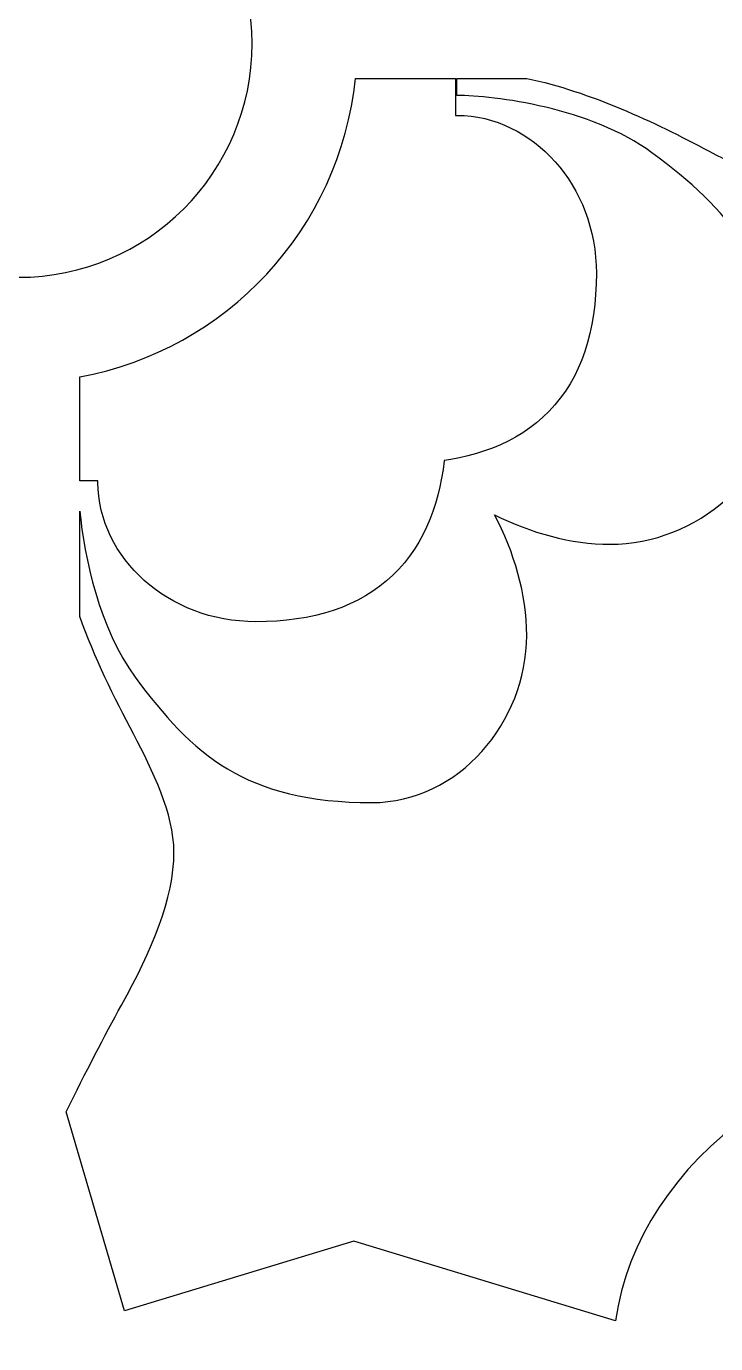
# Model space of a CAD drawing. Header units: centimetres. Extents: x 13.8 to 19.6, y -9 to 9.
# Drawn here: x 18.044 to 18.694, y -2.463 to -1.222 of the extents above; entities that cross this region are included whole.
import ezdxf

# ---------------------------------------------------------------- set-up
doc = ezdxf.new("R2010")
doc.units = ezdxf.units.CM
doc.header["$MEASUREMENT"] = 0
doc.layers.add('layer 1', color=7, linetype='Continuous')

msp = doc.modelspace()

# ---------------------------------------------------------------- linework, layer by layer
at = {"layer": 'layer 1', "color": 250, "lineweight": 30}
for points, knots in [([(13.81568, -9.00019), (13.81568, -9.00019), (13.81568, -7.7491), (13.81568, -7.7491), (13.81568, -7.7491), (13.81568, -7.7491), (13.81568, -7.63661), (13.81568, -7.63661), (13.81568, -7.63661), (13.81568, -7.63661), (13.81568, -7.23319), (13.81568, -7.23319), (13.81568, -7.23319), (13.81568, -7.23319), (13.81568, -7.03897), (13.81568, -7.03897), (13.81568, -7.03897), (13.81568, -7.03897), (13.81568, -5.26695), (13.81568, -5.26695), (13.81568, -5.26695), (13.81568, -5.26695), (13.81568, -5.15446), (13.81568, -5.15446), (13.81568, -5.15446), (13.81568, -5.15446), (13.81568, -4.75104), (13.81568, -4.75104), (13.81568, -4.75104), (13.81568, -4.75104), (13.81568, -4.55682), (13.81568, -4.55682), (13.81568, -4.55682), (13.81568, -4.55682), (13.81568, -2.7848), (13.81568, -2.7848), (13.81568, -2.7848), (13.81568, -2.7848), (13.81568, -2.67231), (13.81568, -2.67231), (13.81568, -2.67231), (13.81568, -2.67231), (13.81568, -2.26889), (13.81568, -2.26889), (13.81568, -2.26889), (13.81568, -2.26889), (13.81568, -2.07467), (13.81568, -2.07467), (13.81568, -2.07467), (13.81568, -2.07467), (13.81568, -0.30265), (13.81568, -0.30265), (13.81568, -0.30265), (13.81568, -0.30265), (13.81568, -0.19016), (13.81568, -0.19016), (13.81568, -0.19016), (13.81568, -0.19016), (13.81568, 0.21326), (13.81568, 0.21326), (13.81568, 0.21326), (13.81568, 0.21326), (13.81568, 0.40748), (13.81568, 0.40748), (13.81568, 0.40748), (13.81568, 0.40748), (13.81568, 2.1795), (13.81568, 2.1795), (13.81568, 2.1795), (13.81568, 2.1795), (13.81568, 2.29199), (13.81568, 2.29199), (13.81568, 2.29199), (13.81568, 2.29199), (13.81568, 2.69541), (13.81568, 2.69541), (13.81568, 2.69541), (13.81568, 2.69541), (13.81568, 2.88963), (13.81568, 2.88963), (13.81568, 2.88963), (13.81568, 2.88963), (13.81568, 4.66165), (13.81568, 4.66165), (13.81568, 4.66165), (13.81568, 4.66165), (13.81568, 4.77414), (13.81568, 4.77414), (13.81568, 4.77414), (13.81568, 4.77414), (13.81568, 5.17756), (13.81568, 5.17756), (13.81568, 5.17756), (13.81568, 5.17756), (13.81568, 5.37178), (13.81568, 5.37178), (13.81568, 5.37178), (13.81568, 5.37178), (13.81568, 7.1438), (13.81568, 7.1438), (13.81568, 7.1438), (13.81568, 7.1438), (13.81568, 7.25629), (13.81568, 7.25629), (13.81568, 7.25629), (13.81568, 7.25629), (13.81568, 7.65971), (13.81568, 7.65971), (13.81568, 7.65971), (13.81568, 7.65971), (13.81568, 7.85393), (13.81568, 7.85393), (13.81568, 7.85393), (13.81568, 7.85393), (13.81568, 9.00077), (13.81568, 9.00077), (13.81568, 9.00077), (13.81568, 9.00077), (14.6889, 9.00077), (14.6889, 9.00077), (14.6889, 9.00077), (14.6889, 9.00077), (14.8859, 9.00077), (14.8859, 9.00077), (14.8859, 9.00077), (14.8859, 9.00077), (15.37838, 9.00077), (15.37838, 9.00077), (15.37838, 9.00077), (15.37838, 9.00077), (15.46164, 9.00077), (15.46164, 9.00077), (15.46164, 9.00077), (15.46164, 9.00077), (15.9263, 9.00077), (15.9263, 9.00077), (15.9263, 9.00077), (15.9263, 9.00077), (16.1189, 9.00077), (16.1189, 9.00077), (16.1189, 9.00077), (16.1189, 9.00077), (17.32165, 9.00077), (17.32165, 9.00077), (17.32165, 9.00077), (17.32165, 9.00077), (17.51865, 9.00077), (17.51865, 9.00077), (17.51865, 9.00077), (17.51865, 9.00077), (18.01113, 9.00077), (18.01113, 9.00077), (18.01113, 9.00077), (18.01113, 9.00077), (18.09439, 9.00077), (18.09439, 9.00077), (18.09439, 9.00077), (18.09439, 9.00077), (18.55905, 9.00077), (18.55905, 9.00077), (18.55905, 9.00077), (18.55905, 9.00077), (18.75165, 9.00077), (18.75165, 9.00077), (18.75165, 9.00077), (18.75165, 9.00077), (19.62498, 9.00077), (19.62498, 9.00077), (19.62498, 9.00077), (19.62498, 9.00077), (19.62498, 7.78696), (19.62498, 7.78696), (19.62498, 7.78696), (19.62498, 7.78696), (19.62498, 7.67444), (19.62498, 7.67444), (19.62498, 7.67444), (19.62498, 7.67444), (19.62498, 7.27121), (19.62498, 7.27121), (19.62498, 7.27121), (19.62498, 7.27121), (19.62498, 7.0909), (19.62498, 7.0909), (19.62498, 7.0909), (19.62498, 7.0909), (19.62498, 5.25821), (19.62498, 5.25821), (19.62498, 5.25821), (19.62498, 5.25821), (19.62498, 5.1457), (19.62498, 5.1457), (19.62498, 5.1457), (19.62498, 5.1457), (19.62498, 4.74247), (19.62498, 4.74247), (19.62498, 4.74247), (19.62498, 4.74247), (19.62498, 4.56216), (19.62498, 4.56216), (19.62498, 4.56216), (19.62498, 4.56216), (19.62498, 2.79003), (19.62498, 2.79003), (19.62498, 2.79003), (19.62498, 2.79003), (19.62498, 2.67751), (19.62498, 2.67751), (19.62498, 2.67751), (19.62498, 2.67751), (19.62498, 2.27429), (19.62498, 2.27429), (19.62498, 2.27429), (19.62498, 2.27429), (19.62498, 2.09398), (19.62498, 2.09398), (19.62498, 2.09398), (19.62498, 2.09398), (19.62498, 0.32184), (19.62498, 0.32184), (19.62498, 0.32184), (19.62498, 0.32184), (19.62498, 0.20933), (19.62498, 0.20933), (19.62498, 0.20933), (19.62498, 0.20933), (19.62498, -0.1939), (19.62498, -0.1939), (19.62498, -0.1939), (19.62498, -0.1939), (19.62498, -0.37421), (19.62498, -0.37421), (19.62498, -0.37421), (19.62498, -0.37421), (19.62498, -2.14634), (19.62498, -2.14634), (19.62498, -2.14634), (19.62498, -2.14634), (19.62498, -2.25886), (19.62498, -2.25886), (19.62498, -2.25886), (19.62498, -2.25886), (19.62498, -2.66208), (19.62498, -2.66208), (19.62498, -2.66208), (19.62498, -2.66208), (19.62498, -2.84239), (19.62498, -2.84239), (19.62498, -2.84239), (19.62498, -2.84239), (19.62498, -4.61452), (19.62498, -4.61452), (19.62498, -4.61452), (19.62498, -4.61452), (19.62498, -4.72704), (19.62498, -4.72704), (19.62498, -4.72704), (19.62498, -4.72704), (19.62498, -5.13027), (19.62498, -5.13027), (19.62498, -5.13027), (19.62498, -5.13027), (19.62498, -5.31058), (19.62498, -5.31058), (19.62498, -5.31058), (19.62498, -5.31058), (19.62498, -7.08271), (19.62498, -7.08271), (19.62498, -7.08271), (19.62498, -7.08271), (19.62498, -7.19522), (19.62498, -7.19522), (19.62498, -7.19522), (19.62498, -7.19522), (19.62498, -7.59845), (19.62498, -7.59845), (19.62498, -7.59845), (19.62498, -7.59845), (19.62498, -7.77876), (19.62498, -7.77876), (19.62498, -7.77876), (19.62498, -7.77876), (19.62498, -9.00019), (19.62498, -9.00019), (19.62498, -9.00019), (19.62498, -9.00019), (18.75176, -9.00019), (18.75176, -9.00019), (18.75176, -9.00019), (18.75176, -9.00019), (18.55373, -9.00019), (18.55373, -9.00019), (18.55373, -9.00019), (18.55373, -9.00019), (18.09439, -9.00019), (18.09439, -9.00019), (18.09439, -9.00019), (18.09439, -9.00019), (18.01113, -9.00019), (18.01113, -9.00019), (18.01113, -9.00019), (18.01113, -9.00019), (17.51524, -9.00019), (17.51524, -9.00019), (17.51524, -9.00019), (17.51524, -9.00019), (17.32172, -9.00019), (17.32172, -9.00019), (17.32172, -9.00019), (17.32172, -9.00019), (16.11901, -9.00019), (16.11901, -9.00019), (16.11901, -9.00019), (16.11901, -9.00019), (15.92097, -9.00019), (15.92097, -9.00019), (15.92097, -9.00019), (15.92097, -9.00019), (15.46164, -9.00019), (15.46164, -9.00019), (15.46164, -9.00019), (15.46164, -9.00019), (15.37838, -9.00019), (15.37838, -9.00019), (15.37838, -9.00019), (15.37838, -9.00019), (14.88249, -9.00019), (14.88249, -9.00019), (14.88249, -9.00019), (14.88249, -9.00019), (14.68897, -9.00019), (14.68897, -9.00019), (14.68897, -9.00019), (14.68897, -9.00019), (13.81568, -9.00019), (13.81568, -9.00019)], [0, 0, 0, 0, 0.0117647, 0.0117647, 0.0117647, 0.0117647, 0.0235294, 0.0235294, 0.0235294, 0.0235294, 0.0352941, 0.0352941, 0.0352941, 0.0352941, 0.0470588, 0.0470588, 0.0470588, 0.0470588, 0.0588235, 0.0588235, 0.0588235, 0.0588235, 0.0705882, 0.0705882, 0.0705882, 0.0705882, 0.0823529, 0.0823529, 0.0823529, 0.0823529, 0.0941176, 0.0941176, 0.0941176, 0.0941176, 0.1058824, 0.1058824, 0.1058824, 0.1058824, 0.1176471, 0.1176471, 0.1176471, 0.1176471, 0.1294118, 0.1294118, 0.1294118, 0.1294118, 0.1411765, 0.1411765, 0.1411765, 0.1411765, 0.1529412, 0.1529412, 0.1529412, 0.1529412, 0.1647059, 0.1647059, 0.1647059, 0.1647059, 0.1764706, 0.1764706, 0.1764706, 0.1764706, 0.1882353, 0.1882353, 0.1882353, 0.1882353, 0.2, 0.2, 0.2, 0.2, 0.2117647, 0.2117647, 0.2117647, 0.2117647, 0.2235294, 0.2235294, 0.2235294, 0.2235294, 0.2352941, 0.2352941, 0.2352941, 0.2352941, 0.2470588, 0.2470588, 0.2470588, 0.2470588, 0.2588235, 0.2588235, 0.2588235, 0.2588235, 0.2705882, 0.2705882, 0.2705882, 0.2705882, 0.2823529, 0.2823529, 0.2823529, 0.2823529, 0.2941176, 0.2941176, 0.2941176, 0.2941176, 0.3058824, 0.3058824, 0.3058824, 0.3058824, 0.3176471, 0.3176471, 0.3176471, 0.3176471, 0.3294118, 0.3294118, 0.3294118, 0.3294118, 0.3411765, 0.3411765, 0.3411765, 0.3411765, 0.3529412, 0.3529412, 0.3529412, 0.3529412, 0.3647059, 0.3647059, 0.3647059, 0.3647059, 0.3764706, 0.3764706, 0.3764706, 0.3764706, 0.3882353, 0.3882353, 0.3882353, 0.3882353, 0.4, 0.4, 0.4, 0.4, 0.4117647, 0.4117647, 0.4117647, 0.4117647, 0.4235294, 0.4235294, 0.4235294, 0.4235294, 0.4352941, 0.4352941, 0.4352941, 0.4352941, 0.4470588, 0.4470588, 0.4470588, 0.4470588, 0.4588235, 0.4588235, 0.4588235, 0.4588235, 0.4705882, 0.4705882, 0.4705882, 0.4705882, 0.4823529, 0.4823529, 0.4823529, 0.4823529, 0.4941176, 0.4941176, 0.4941176, 0.4941176, 0.5058824, 0.5058824, 0.5058824, 0.5058824, 0.5176471, 0.5176471, 0.5176471, 0.5176471, 0.5294118, 0.5294118, 0.5294118, 0.5294118, 0.5411765, 0.5411765, 0.5411765, 0.5411765, 0.5529412, 0.5529412, 0.5529412, 0.5529412, 0.5647059, 0.5647059, 0.5647059, 0.5647059, 0.5764706, 0.5764706, 0.5764706, 0.5764706, 0.5882353, 0.5882353, 0.5882353, 0.5882353, 0.6, 0.6, 0.6, 0.6, 0.6117647, 0.6117647, 0.6117647, 0.6117647, 0.6235294, 0.6235294, 0.6235294, 0.6235294, 0.6352941, 0.6352941, 0.6352941, 0.6352941, 0.6470588, 0.6470588, 0.6470588, 0.6470588, 0.6588235, 0.6588235, 0.6588235, 0.6588235, 0.6705882, 0.6705882, 0.6705882, 0.6705882, 0.6823529, 0.6823529, 0.6823529, 0.6823529, 0.6941176, 0.6941176, 0.6941176, 0.6941176, 0.7058824, 0.7058824, 0.7058824, 0.7058824, 0.7176471, 0.7176471, 0.7176471, 0.7176471, 0.7294118, 0.7294118, 0.7294118, 0.7294118, 0.7411765, 0.7411765, 0.7411765, 0.7411765, 0.7529412, 0.7529412, 0.7529412, 0.7529412, 0.7647059, 0.7647059, 0.7647059, 0.7647059, 0.7764706, 0.7764706, 0.7764706, 0.7764706, 0.7882353, 0.7882353, 0.7882353, 0.7882353, 0.8, 0.8, 0.8, 0.8, 0.8117647, 0.8117647, 0.8117647, 0.8117647, 0.8235294, 0.8235294, 0.8235294, 0.8235294, 0.8352941, 0.8352941, 0.8352941, 0.8352941, 0.8470588, 0.8470588, 0.8470588, 0.8470588, 0.8588235, 0.8588235, 0.8588235, 0.8588235, 0.8705882, 0.8705882, 0.8705882, 0.8705882, 0.8823529, 0.8823529, 0.8823529, 0.8823529, 0.8941176, 0.8941176, 0.8941176, 0.8941176, 0.9058824, 0.9058824, 0.9058824, 0.9058824, 0.9176471, 0.9176471, 0.9176471, 0.9176471, 0.9294118, 0.9294118, 0.9294118, 0.9294118, 0.9411765, 0.9411765, 0.9411765, 0.9411765, 0.9529412, 0.9529412, 0.9529412, 0.9529412, 0.9647059, 0.9647059, 0.9647059, 0.9647059, 0.9764706, 0.9764706, 0.9764706, 0.9764706, 1, 1, 1, 1]), ([(19.28788, -0.70923), (19.13281, -0.69137), (19.01002, -0.52623), (19.00188, -0.32148), (19.00188, -0.32148), (18.77783, -0.31889), (18.59718, -0.17915), (18.59718, -0.00719), (18.59718, -0.00719), (18.59718, -0.0059), (18.59722, -0.00463), (18.59724, -0.00334), (18.59724, -0.00334), (18.59724, -0.00334), (18.35272, -0.07775), (18.35272, -0.07775), (18.35272, -0.07775), (18.35272, -0.07775), (18.13652, -0.01196), (18.13652, -0.01196), (18.13652, -0.01196), (18.13652, -0.01196), (18.07302, -0.22927), (18.07302, -0.22927), (18.07302, -0.22927), (18.09156, -0.26713), (18.11081, -0.30363), (18.12637, -0.33231), (18.12637, -0.33231), (18.15555, -0.38478), (18.17595, -0.43289), (18.17595, -0.47664), (18.17595, -0.47664), (18.17595, -0.5131), (18.15555, -0.55393), (18.13804, -0.58746), (18.13804, -0.58746), (18.12264, -0.61647), (18.10725, -0.6474), (18.09439, -0.67946), (18.09439, -0.67946), (18.09439, -0.67946), (18.09439, -0.75155), (18.09439, -0.75155), (18.09439, -0.75155), (18.10229, -0.71443), (18.11628, -0.67263), (18.13951, -0.64141), (18.13951, -0.64141), (18.19345, -0.56849), (18.24301, -0.52331), (18.36259, -0.52331), (18.36259, -0.52331), (18.44425, -0.52331), (18.50839, -0.59911), (18.50839, -0.68078), (18.50839, -0.68078), (18.50839, -0.71773), (18.49764, -0.75588), (18.4806, -0.78967), (18.4806, -0.78967), (18.51556, -0.7712), (18.55558, -0.7594), (18.59429, -0.7594), (18.59429, -0.7594), (18.67597, -0.7594), (18.75177, -0.82354), (18.75177, -0.90519), (18.75177, -0.90519), (18.75177, -1.02478), (18.70658, -1.07433), (18.63367, -1.12828), (18.63367, -1.12828), (18.57682, -1.17057), (18.48495, -1.18224), (18.44995, -1.18224), (18.44995, -1.18224), (18.44995, -1.18224), (18.44995, -1.18791), (18.44995, -1.18791), (18.44995, -1.18791), (18.44995, -1.18791), (18.5551, -1.18791), (18.5551, -1.18791), (18.5551, -1.18791), (18.60165, -1.17332), (18.64656, -1.15153), (18.68761, -1.12974), (18.68761, -1.12974), (18.72115, -1.11224), (18.76198, -1.09184), (18.79844, -1.09184), (18.79844, -1.09184), (18.84219, -1.09184), (18.8903, -1.11224), (18.94277, -1.14141), (18.94277, -1.14141), (18.9938, -1.16911), (19.06964, -1.2085), (19.13379, -1.23471), (19.13379, -1.23471), (19.06964, -1.26097), (18.9938, -1.30034), (18.94277, -1.32805), (18.94277, -1.32805), (18.8903, -1.35722), (18.84219, -1.37762), (18.79844, -1.37762), (18.79844, -1.37762), (18.76198, -1.37762), (18.72115, -1.35722), (18.68761, -1.33971), (18.68761, -1.33971), (18.63511, -1.31184), (18.57631, -1.28398), (18.51584, -1.27117), (18.51584, -1.27117), (18.51584, -1.27117), (18.44995, -1.27117), (18.44995, -1.27117), (18.44995, -1.27117), (18.44995, -1.27117), (18.44995, -1.28722), (18.44995, -1.28722), (18.44995, -1.28722), (18.48495, -1.28722), (18.57682, -1.29889), (18.63367, -1.34118), (18.63367, -1.34118), (18.70658, -1.39512), (18.75177, -1.44468), (18.75177, -1.56427), (18.75177, -1.56427), (18.75177, -1.64592), (18.67597, -1.71006), (18.59429, -1.71006), (18.59429, -1.71006), (18.55734, -1.71006), (18.5192, -1.69931), (18.4854, -1.68227), (18.4854, -1.68227), (18.50387, -1.71723), (18.51568, -1.75725), (18.51568, -1.79597), (18.51568, -1.79597), (18.51568, -1.87764), (18.45154, -1.95344), (18.36988, -1.95344), (18.36988, -1.95344), (18.2503, -1.95344), (18.20074, -1.90825), (18.14679, -1.83534), (18.14679, -1.83534), (18.11299, -1.78989), (18.09875, -1.72206), (18.09439, -1.6788), (18.09439, -1.6788), (18.09439, -1.6788), (18.09439, -1.77816), (18.09439, -1.77816), (18.09439, -1.77816), (18.10847, -1.81706), (18.1269, -1.85455), (18.14534, -1.88928), (18.14534, -1.88928), (18.16284, -1.92282), (18.18324, -1.96365), (18.18324, -2.00011), (18.18324, -2.00011), (18.18324, -2.04386), (18.16284, -2.09197), (18.13366, -2.14444), (18.13366, -2.14444), (18.11849, -2.1724), (18.0998, -2.20781), (18.08169, -2.24466), (18.08169, -2.24466), (18.08169, -2.24466), (18.13652, -2.43229), (18.13652, -2.43229), (18.13652, -2.43229), (18.13652, -2.43229), (18.35272, -2.3665), (18.35272, -2.3665), (18.35272, -2.3665), (18.35272, -2.3665), (18.59955, -2.44161), (18.59955, -2.44161), (18.59955, -2.44161), (18.62083, -2.2893), (18.78438, -2.16948), (18.98656, -2.16145), (18.98656, -2.16145), (18.98908, -1.94307), (19.12191, -1.76594), (19.28788, -1.75712), (19.28788, -1.75712), (19.28788, -1.75712), (19.28788, -0.70923), (19.28788, -0.70923)], [0, 0, 0, 0, 0.0196078, 0.0196078, 0.0196078, 0.0196078, 0.0392157, 0.0392157, 0.0392157, 0.0392157, 0.0588235, 0.0588235, 0.0588235, 0.0588235, 0.0784314, 0.0784314, 0.0784314, 0.0784314, 0.0980392, 0.0980392, 0.0980392, 0.0980392, 0.1176471, 0.1176471, 0.1176471, 0.1176471, 0.1372549, 0.1372549, 0.1372549, 0.1372549, 0.1568627, 0.1568627, 0.1568627, 0.1568627, 0.1764706, 0.1764706, 0.1764706, 0.1764706, 0.1960784, 0.1960784, 0.1960784, 0.1960784, 0.2156863, 0.2156863, 0.2156863, 0.2156863, 0.2352941, 0.2352941, 0.2352941, 0.2352941, 0.254902, 0.254902, 0.254902, 0.254902, 0.2745098, 0.2745098, 0.2745098, 0.2745098, 0.2941176, 0.2941176, 0.2941176, 0.2941176, 0.3137255, 0.3137255, 0.3137255, 0.3137255, 0.3333333, 0.3333333, 0.3333333, 0.3333333, 0.3529412, 0.3529412, 0.3529412, 0.3529412, 0.372549, 0.372549, 0.372549, 0.372549, 0.3921569, 0.3921569, 0.3921569, 0.3921569, 0.4117647, 0.4117647, 0.4117647, 0.4117647, 0.4313725, 0.4313725, 0.4313725, 0.4313725, 0.4509804, 0.4509804, 0.4509804, 0.4509804, 0.4705882, 0.4705882, 0.4705882, 0.4705882, 0.4901961, 0.4901961, 0.4901961, 0.4901961, 0.5098039, 0.5098039, 0.5098039, 0.5098039, 0.5294118, 0.5294118, 0.5294118, 0.5294118, 0.5490196, 0.5490196, 0.5490196, 0.5490196, 0.5686275, 0.5686275, 0.5686275, 0.5686275, 0.5882353, 0.5882353, 0.5882353, 0.5882353, 0.6078431, 0.6078431, 0.6078431, 0.6078431, 0.627451, 0.627451, 0.627451, 0.627451, 0.6470588, 0.6470588, 0.6470588, 0.6470588, 0.6666667, 0.6666667, 0.6666667, 0.6666667, 0.6862745, 0.6862745, 0.6862745, 0.6862745, 0.7058824, 0.7058824, 0.7058824, 0.7058824, 0.7254902, 0.7254902, 0.7254902, 0.7254902, 0.745098, 0.745098, 0.745098, 0.745098, 0.7647059, 0.7647059, 0.7647059, 0.7647059, 0.7843137, 0.7843137, 0.7843137, 0.7843137, 0.8039216, 0.8039216, 0.8039216, 0.8039216, 0.8235294, 0.8235294, 0.8235294, 0.8235294, 0.8431373, 0.8431373, 0.8431373, 0.8431373, 0.8627451, 0.8627451, 0.8627451, 0.8627451, 0.8823529, 0.8823529, 0.8823529, 0.8823529, 0.9019608, 0.9019608, 0.9019608, 0.9019608, 0.9215686, 0.9215686, 0.9215686, 0.9215686, 0.9411765, 0.9411765, 0.9411765, 0.9411765, 0.9607843, 0.9607843, 0.9607843, 0.9607843, 1, 1, 1, 1]), ([(17.81649, -1.23837), (17.81649, -1.11678), (17.9151, -1.01817), (18.0367, -1.01817), (18.0367, -1.01817), (18.1583, -1.01817), (18.25691, -1.11678), (18.25691, -1.23837), (18.25691, -1.23837), (18.25691, -1.35997), (18.1583, -1.45858), (18.0367, -1.45858), (18.0367, -1.45858), (17.9151, -1.45858), (17.81649, -1.35997), (17.81649, -1.23837)], [0, 0, 0, 0, 0.2, 0.2, 0.2, 0.2, 0.4, 0.4, 0.4, 0.4, 0.6, 0.6, 0.6, 0.6, 1, 1, 1, 1]), ([(18.44867, -1.27117), (18.44867, -1.27117), (18.35425, -1.27117), (18.35425, -1.27117), (18.35425, -1.27117), (18.33978, -1.41286), (18.23262, -1.52715), (18.09439, -1.55239), (18.09439, -1.55239), (18.09439, -1.55239), (18.09439, -1.65035), (18.09439, -1.65035), (18.09439, -1.65035), (18.09439, -1.65035), (18.11163, -1.65035), (18.11163, -1.65035), (18.11163, -1.65035), (18.11163, -1.65035), (18.11163, -1.65212), (18.11163, -1.65212), (18.11163, -1.65212), (18.11163, -1.65212), (18.11181, -1.65828), (18.11181, -1.65828), (18.11181, -1.65828), (18.11181, -1.65828), (18.11241, -1.66489), (18.11241, -1.66489), (18.11241, -1.66489), (18.11241, -1.66489), (18.11339, -1.67143), (18.11339, -1.67143), (18.11339, -1.67143), (18.11339, -1.67143), (18.11473, -1.67788), (18.11473, -1.67788), (18.11473, -1.67788), (18.11473, -1.67788), (18.11643, -1.68421), (18.11643, -1.68421), (18.11643, -1.68421), (18.11643, -1.68421), (18.11848, -1.69044), (18.11848, -1.69044), (18.11848, -1.69044), (18.11848, -1.69044), (18.12086, -1.69654), (18.12086, -1.69654), (18.12086, -1.69654), (18.12086, -1.69654), (18.12355, -1.70249), (18.12355, -1.70249), (18.12355, -1.70249), (18.12355, -1.70249), (18.12654, -1.7083), (18.12654, -1.7083), (18.12654, -1.7083), (18.12654, -1.7083), (18.12984, -1.71396), (18.12984, -1.71396), (18.12984, -1.71396), (18.12984, -1.71396), (18.13343, -1.71946), (18.13343, -1.71946), (18.13343, -1.71946), (18.13343, -1.71946), (18.13729, -1.72478), (18.13729, -1.72478), (18.13729, -1.72478), (18.13729, -1.72478), (18.14141, -1.72992), (18.14141, -1.72992), (18.14141, -1.72992), (18.14141, -1.72992), (18.1458, -1.73488), (18.1458, -1.73488), (18.1458, -1.73488), (18.1458, -1.73488), (18.15044, -1.73965), (18.15044, -1.73965), (18.15044, -1.73965), (18.15044, -1.73965), (18.15532, -1.74421), (18.15532, -1.74421), (18.15532, -1.74421), (18.15532, -1.74421), (18.16043, -1.74857), (18.16043, -1.74857), (18.16043, -1.74857), (18.16043, -1.74857), (18.16578, -1.75272), (18.16578, -1.75272), (18.16578, -1.75272), (18.16578, -1.75272), (18.17135, -1.75664), (18.17135, -1.75664), (18.17135, -1.75664), (18.17135, -1.75664), (18.17713, -1.76032), (18.17713, -1.76032), (18.17713, -1.76032), (18.17713, -1.76032), (18.18312, -1.76377), (18.18312, -1.76377), (18.18312, -1.76377), (18.18312, -1.76377), (18.18932, -1.76696), (18.18932, -1.76696), (18.18932, -1.76696), (18.18932, -1.76696), (18.1957, -1.76989), (18.1957, -1.76989), (18.1957, -1.76989), (18.1957, -1.76989), (18.20227, -1.77255), (18.20227, -1.77255), (18.20227, -1.77255), (18.20227, -1.77255), (18.20901, -1.77494), (18.20901, -1.77494), (18.20901, -1.77494), (18.20901, -1.77494), (18.21594, -1.77704), (18.21594, -1.77704), (18.21594, -1.77704), (18.21594, -1.77704), (18.22302, -1.77884), (18.22302, -1.77884), (18.22302, -1.77884), (18.22302, -1.77884), (18.23026, -1.78033), (18.23026, -1.78033), (18.23026, -1.78033), (18.23026, -1.78033), (18.23763, -1.7815), (18.23763, -1.7815), (18.23763, -1.7815), (18.23763, -1.7815), (18.24513, -1.78235), (18.24513, -1.78235), (18.24513, -1.78235), (18.24513, -1.78235), (18.25277, -1.78286), (18.25277, -1.78286), (18.25277, -1.78286), (18.25277, -1.78286), (18.2604, -1.78303), (18.2604, -1.78303), (18.2604, -1.78303), (18.2604, -1.78303), (18.27048, -1.78287), (18.27048, -1.78287), (18.27048, -1.78287), (18.27048, -1.78287), (18.28019, -1.78239), (18.28019, -1.78239), (18.28019, -1.78239), (18.28019, -1.78239), (18.28966, -1.78158), (18.28966, -1.78158), (18.28966, -1.78158), (18.28966, -1.78158), (18.29888, -1.78043), (18.29888, -1.78043), (18.29888, -1.78043), (18.29888, -1.78043), (18.30786, -1.77895), (18.30786, -1.77895), (18.30786, -1.77895), (18.30786, -1.77895), (18.31661, -1.77712), (18.31661, -1.77712), (18.31661, -1.77712), (18.31661, -1.77712), (18.32512, -1.77495), (18.32512, -1.77495), (18.32512, -1.77495), (18.32512, -1.77495), (18.33338, -1.77241), (18.33338, -1.77241), (18.33338, -1.77241), (18.33338, -1.77241), (18.34139, -1.76952), (18.34139, -1.76952), (18.34139, -1.76952), (18.34139, -1.76952), (18.34915, -1.76627), (18.34915, -1.76627), (18.34915, -1.76627), (18.34915, -1.76627), (18.35664, -1.76265), (18.35664, -1.76265), (18.35664, -1.76265), (18.35664, -1.76265), (18.36385, -1.75866), (18.36385, -1.75866), (18.36385, -1.75866), (18.36385, -1.75866), (18.37076, -1.75431), (18.37076, -1.75431), (18.37076, -1.75431), (18.37076, -1.75431), (18.37737, -1.74961), (18.37737, -1.74961), (18.37737, -1.74961), (18.37737, -1.74961), (18.38366, -1.74457), (18.38366, -1.74457), (18.38366, -1.74457), (18.38366, -1.74457), (18.38961, -1.7392), (18.38961, -1.7392), (18.38961, -1.7392), (18.38961, -1.7392), (18.39521, -1.73352), (18.39521, -1.73352), (18.39521, -1.73352), (18.39521, -1.73352), (18.40045, -1.72754), (18.40045, -1.72754), (18.40045, -1.72754), (18.40045, -1.72754), (18.40534, -1.7213), (18.40534, -1.7213), (18.40534, -1.7213), (18.40534, -1.7213), (18.40986, -1.7148), (18.40986, -1.7148), (18.40986, -1.7148), (18.40986, -1.7148), (18.41403, -1.70809), (18.41403, -1.70809), (18.41403, -1.70809), (18.41403, -1.70809), (18.41784, -1.70115), (18.41784, -1.70115), (18.41784, -1.70115), (18.41784, -1.70115), (18.4213, -1.69403), (18.4213, -1.69403), (18.4213, -1.69403), (18.4213, -1.69403), (18.42443, -1.68673), (18.42443, -1.68673), (18.42443, -1.68673), (18.42443, -1.68673), (18.42724, -1.67926), (18.42724, -1.67926), (18.42724, -1.67926), (18.42724, -1.67926), (18.42973, -1.67164), (18.42973, -1.67164), (18.42973, -1.67164), (18.42973, -1.67164), (18.43192, -1.66387), (18.43192, -1.66387), (18.43192, -1.66387), (18.43192, -1.66387), (18.43383, -1.65596), (18.43383, -1.65596), (18.43383, -1.65596), (18.43383, -1.65596), (18.43545, -1.64791), (18.43545, -1.64791), (18.43545, -1.64791), (18.43545, -1.64791), (18.43682, -1.63973), (18.43682, -1.63973), (18.43682, -1.63973), (18.43682, -1.63973), (18.43793, -1.63142), (18.43793, -1.63142), (18.43793, -1.63142), (18.43793, -1.63142), (18.43795, -1.63117), (18.43795, -1.63117), (18.43795, -1.63117), (18.43795, -1.63117), (18.44421, -1.63018), (18.44421, -1.63018), (18.44421, -1.63018), (18.44421, -1.63018), (18.45236, -1.62861), (18.45236, -1.62861), (18.45236, -1.62861), (18.45236, -1.62861), (18.46037, -1.62676), (18.46037, -1.62676), (18.46037, -1.62676), (18.46037, -1.62676), (18.46824, -1.62461), (18.46824, -1.62461), (18.46824, -1.62461), (18.46824, -1.62461), (18.47597, -1.62217), (18.47597, -1.62217), (18.47597, -1.62217), (18.47597, -1.62217), (18.48353, -1.61941), (18.48353, -1.61941), (18.48353, -1.61941), (18.48353, -1.61941), (18.49093, -1.61632), (18.49093, -1.61632), (18.49093, -1.61632), (18.49093, -1.61632), (18.49815, -1.61289), (18.49815, -1.61289), (18.49815, -1.61289), (18.49815, -1.61289), (18.50518, -1.60911), (18.50518, -1.60911), (18.50518, -1.60911), (18.50518, -1.60911), (18.51199, -1.60498), (18.51199, -1.60498), (18.51199, -1.60498), (18.51199, -1.60498), (18.51858, -1.60048), (18.51858, -1.60048), (18.51858, -1.60048), (18.51858, -1.60048), (18.52492, -1.59561), (18.52492, -1.59561), (18.52492, -1.59561), (18.52492, -1.59561), (18.53099, -1.59037), (18.53099, -1.59037), (18.53099, -1.59037), (18.53099, -1.59037), (18.53676, -1.58477), (18.53676, -1.58477), (18.53676, -1.58477), (18.53676, -1.58477), (18.54222, -1.57882), (18.54222, -1.57882), (18.54222, -1.57882), (18.54222, -1.57882), (18.54735, -1.57253), (18.54735, -1.57253), (18.54735, -1.57253), (18.54735, -1.57253), (18.55213, -1.5659), (18.55213, -1.5659), (18.55213, -1.5659), (18.55213, -1.5659), (18.55655, -1.55896), (18.55655, -1.55896), (18.55655, -1.55896), (18.55655, -1.55896), (18.56061, -1.55172), (18.56061, -1.55172), (18.56061, -1.55172), (18.56061, -1.55172), (18.5643, -1.54419), (18.5643, -1.54419), (18.5643, -1.54419), (18.5643, -1.54419), (18.56761, -1.53639), (18.56761, -1.53639), (18.56761, -1.53639), (18.56761, -1.53639), (18.57055, -1.52832), (18.57055, -1.52832), (18.57055, -1.52832), (18.57055, -1.52832), (18.57313, -1.52001), (18.57313, -1.52001), (18.57313, -1.52001), (18.57313, -1.52001), (18.57534, -1.51144), (18.57534, -1.51144), (18.57534, -1.51144), (18.57534, -1.51144), (18.5772, -1.50263), (18.5772, -1.50263), (18.5772, -1.50263), (18.5772, -1.50263), (18.57871, -1.49358), (18.57871, -1.49358), (18.57871, -1.49358), (18.57871, -1.49358), (18.57987, -1.48429), (18.57987, -1.48429), (18.57987, -1.48429), (18.57987, -1.48429), (18.5807, -1.47475), (18.5807, -1.47475), (18.5807, -1.47475), (18.5807, -1.47475), (18.58119, -1.46495), (18.58119, -1.46495), (18.58119, -1.46495), (18.58119, -1.46495), (18.58136, -1.45479), (18.58136, -1.45479), (18.58136, -1.45479), (18.58136, -1.45479), (18.58119, -1.44715), (18.58119, -1.44715), (18.58119, -1.44715), (18.58119, -1.44715), (18.58067, -1.43952), (18.58067, -1.43952), (18.58067, -1.43952), (18.58067, -1.43952), (18.57982, -1.43202), (18.57982, -1.43202), (18.57982, -1.43202), (18.57982, -1.43202), (18.57865, -1.42464), (18.57865, -1.42464), (18.57865, -1.42464), (18.57865, -1.42464), (18.57716, -1.4174), (18.57716, -1.4174), (18.57716, -1.4174), (18.57716, -1.4174), (18.57536, -1.41033), (18.57536, -1.41033), (18.57536, -1.41033), (18.57536, -1.41033), (18.57327, -1.40341), (18.57327, -1.40341), (18.57327, -1.40341), (18.57327, -1.40341), (18.57088, -1.39665), (18.57088, -1.39665), (18.57088, -1.39665), (18.57088, -1.39665), (18.56821, -1.39008), (18.56821, -1.39008), (18.56821, -1.39008), (18.56821, -1.39008), (18.56528, -1.3837), (18.56528, -1.3837), (18.56528, -1.3837), (18.56528, -1.3837), (18.56209, -1.37751), (18.56209, -1.37751), (18.56209, -1.37751), (18.56209, -1.37751), (18.55865, -1.37152), (18.55865, -1.37152), (18.55865, -1.37152), (18.55865, -1.37152), (18.55496, -1.36573), (18.55496, -1.36573), (18.55496, -1.36573), (18.55496, -1.36573), (18.55104, -1.36016), (18.55104, -1.36016), (18.55104, -1.36016), (18.55104, -1.36016), (18.5469, -1.35482), (18.5469, -1.35482), (18.5469, -1.35482), (18.5469, -1.35482), (18.54254, -1.3497), (18.54254, -1.3497), (18.54254, -1.3497), (18.54254, -1.3497), (18.53797, -1.34481), (18.53797, -1.34481), (18.53797, -1.34481), (18.53797, -1.34481), (18.5332, -1.34018), (18.5332, -1.34018), (18.5332, -1.34018), (18.5332, -1.34018), (18.52825, -1.3358), (18.52825, -1.3358), (18.52825, -1.3358), (18.52825, -1.3358), (18.5231, -1.33167), (18.5231, -1.33167), (18.5231, -1.33167), (18.5231, -1.33167), (18.51778, -1.32781), (18.51778, -1.32781), (18.51778, -1.32781), (18.51778, -1.32781), (18.51229, -1.32422), (18.51229, -1.32422), (18.51229, -1.32422), (18.51229, -1.32422), (18.50663, -1.32093), (18.50663, -1.32093), (18.50663, -1.32093), (18.50663, -1.32093), (18.50082, -1.31792), (18.50082, -1.31792), (18.50082, -1.31792), (18.50082, -1.31792), (18.49486, -1.31523), (18.49486, -1.31523), (18.49486, -1.31523), (18.49486, -1.31523), (18.48876, -1.31285), (18.48876, -1.31285), (18.48876, -1.31285), (18.48876, -1.31285), (18.48254, -1.31081), (18.48254, -1.31081), (18.48254, -1.31081), (18.48254, -1.31081), (18.47621, -1.3091), (18.47621, -1.3091), (18.47621, -1.3091), (18.47621, -1.3091), (18.46976, -1.30776), (18.46976, -1.30776), (18.46976, -1.30776), (18.46976, -1.30776), (18.46323, -1.30678), (18.46323, -1.30678), (18.46323, -1.30678), (18.46323, -1.30678), (18.45662, -1.30619), (18.45662, -1.30619), (18.45662, -1.30619), (18.45662, -1.30619), (18.45046, -1.306), (18.45046, -1.306), (18.45046, -1.306), (18.45046, -1.306), (18.44867, -1.306), (18.44867, -1.306), (18.44867, -1.306), (18.44867, -1.306), (18.44867, -1.27117), (18.44867, -1.27117)], [0, 0, 0, 0, 0.0074627, 0.0074627, 0.0074627, 0.0074627, 0.0149254, 0.0149254, 0.0149254, 0.0149254, 0.0223881, 0.0223881, 0.0223881, 0.0223881, 0.0298507, 0.0298507, 0.0298507, 0.0298507, 0.0373134, 0.0373134, 0.0373134, 0.0373134, 0.0447761, 0.0447761, 0.0447761, 0.0447761, 0.0522388, 0.0522388, 0.0522388, 0.0522388, 0.0597015, 0.0597015, 0.0597015, 0.0597015, 0.0671642, 0.0671642, 0.0671642, 0.0671642, 0.0746269, 0.0746269, 0.0746269, 0.0746269, 0.0820896, 0.0820896, 0.0820896, 0.0820896, 0.0895522, 0.0895522, 0.0895522, 0.0895522, 0.0970149, 0.0970149, 0.0970149, 0.0970149, 0.1044776, 0.1044776, 0.1044776, 0.1044776, 0.1119403, 0.1119403, 0.1119403, 0.1119403, 0.119403, 0.119403, 0.119403, 0.119403, 0.1268657, 0.1268657, 0.1268657, 0.1268657, 0.1343284, 0.1343284, 0.1343284, 0.1343284, 0.141791, 0.141791, 0.141791, 0.141791, 0.1492537, 0.1492537, 0.1492537, 0.1492537, 0.1567164, 0.1567164, 0.1567164, 0.1567164, 0.1641791, 0.1641791, 0.1641791, 0.1641791, 0.1716418, 0.1716418, 0.1716418, 0.1716418, 0.1791045, 0.1791045, 0.1791045, 0.1791045, 0.1865672, 0.1865672, 0.1865672, 0.1865672, 0.1940299, 0.1940299, 0.1940299, 0.1940299, 0.2014925, 0.2014925, 0.2014925, 0.2014925, 0.2089552, 0.2089552, 0.2089552, 0.2089552, 0.2164179, 0.2164179, 0.2164179, 0.2164179, 0.2238806, 0.2238806, 0.2238806, 0.2238806, 0.2313433, 0.2313433, 0.2313433, 0.2313433, 0.238806, 0.238806, 0.238806, 0.238806, 0.2462687, 0.2462687, 0.2462687, 0.2462687, 0.2537313, 0.2537313, 0.2537313, 0.2537313, 0.261194, 0.261194, 0.261194, 0.261194, 0.2686567, 0.2686567, 0.2686567, 0.2686567, 0.2761194, 0.2761194, 0.2761194, 0.2761194, 0.2835821, 0.2835821, 0.2835821, 0.2835821, 0.2910448, 0.2910448, 0.2910448, 0.2910448, 0.2985075, 0.2985075, 0.2985075, 0.2985075, 0.3059701, 0.3059701, 0.3059701, 0.3059701, 0.3134328, 0.3134328, 0.3134328, 0.3134328, 0.3208955, 0.3208955, 0.3208955, 0.3208955, 0.3283582, 0.3283582, 0.3283582, 0.3283582, 0.3358209, 0.3358209, 0.3358209, 0.3358209, 0.3432836, 0.3432836, 0.3432836, 0.3432836, 0.3507463, 0.3507463, 0.3507463, 0.3507463, 0.358209, 0.358209, 0.358209, 0.358209, 0.3656716, 0.3656716, 0.3656716, 0.3656716, 0.3731343, 0.3731343, 0.3731343, 0.3731343, 0.380597, 0.380597, 0.380597, 0.380597, 0.3880597, 0.3880597, 0.3880597, 0.3880597, 0.3955224, 0.3955224, 0.3955224, 0.3955224, 0.4029851, 0.4029851, 0.4029851, 0.4029851, 0.4104478, 0.4104478, 0.4104478, 0.4104478, 0.4179104, 0.4179104, 0.4179104, 0.4179104, 0.4253731, 0.4253731, 0.4253731, 0.4253731, 0.4328358, 0.4328358, 0.4328358, 0.4328358, 0.4402985, 0.4402985, 0.4402985, 0.4402985, 0.4477612, 0.4477612, 0.4477612, 0.4477612, 0.4552239, 0.4552239, 0.4552239, 0.4552239, 0.4626866, 0.4626866, 0.4626866, 0.4626866, 0.4701493, 0.4701493, 0.4701493, 0.4701493, 0.4776119, 0.4776119, 0.4776119, 0.4776119, 0.4850746, 0.4850746, 0.4850746, 0.4850746, 0.4925373, 0.4925373, 0.4925373, 0.4925373, 0.5, 0.5, 0.5, 0.5, 0.5074627, 0.5074627, 0.5074627, 0.5074627, 0.5149254, 0.5149254, 0.5149254, 0.5149254, 0.5223881, 0.5223881, 0.5223881, 0.5223881, 0.5298507, 0.5298507, 0.5298507, 0.5298507, 0.5373134, 0.5373134, 0.5373134, 0.5373134, 0.5447761, 0.5447761, 0.5447761, 0.5447761, 0.5522388, 0.5522388, 0.5522388, 0.5522388, 0.5597015, 0.5597015, 0.5597015, 0.5597015, 0.5671642, 0.5671642, 0.5671642, 0.5671642, 0.5746269, 0.5746269, 0.5746269, 0.5746269, 0.5820896, 0.5820896, 0.5820896, 0.5820896, 0.5895522, 0.5895522, 0.5895522, 0.5895522, 0.5970149, 0.5970149, 0.5970149, 0.5970149, 0.6044776, 0.6044776, 0.6044776, 0.6044776, 0.6119403, 0.6119403, 0.6119403, 0.6119403, 0.619403, 0.619403, 0.619403, 0.619403, 0.6268657, 0.6268657, 0.6268657, 0.6268657, 0.6343284, 0.6343284, 0.6343284, 0.6343284, 0.641791, 0.641791, 0.641791, 0.641791, 0.6492537, 0.6492537, 0.6492537, 0.6492537, 0.6567164, 0.6567164, 0.6567164, 0.6567164, 0.6641791, 0.6641791, 0.6641791, 0.6641791, 0.6716418, 0.6716418, 0.6716418, 0.6716418, 0.6791045, 0.6791045, 0.6791045, 0.6791045, 0.6865672, 0.6865672, 0.6865672, 0.6865672, 0.6940299, 0.6940299, 0.6940299, 0.6940299, 0.7014925, 0.7014925, 0.7014925, 0.7014925, 0.7089552, 0.7089552, 0.7089552, 0.7089552, 0.7164179, 0.7164179, 0.7164179, 0.7164179, 0.7238806, 0.7238806, 0.7238806, 0.7238806, 0.7313433, 0.7313433, 0.7313433, 0.7313433, 0.738806, 0.738806, 0.738806, 0.738806, 0.7462687, 0.7462687, 0.7462687, 0.7462687, 0.7537313, 0.7537313, 0.7537313, 0.7537313, 0.761194, 0.761194, 0.761194, 0.761194, 0.7686567, 0.7686567, 0.7686567, 0.7686567, 0.7761194, 0.7761194, 0.7761194, 0.7761194, 0.7835821, 0.7835821, 0.7835821, 0.7835821, 0.7910448, 0.7910448, 0.7910448, 0.7910448, 0.7985075, 0.7985075, 0.7985075, 0.7985075, 0.8059701, 0.8059701, 0.8059701, 0.8059701, 0.8134328, 0.8134328, 0.8134328, 0.8134328, 0.8208955, 0.8208955, 0.8208955, 0.8208955, 0.8283582, 0.8283582, 0.8283582, 0.8283582, 0.8358209, 0.8358209, 0.8358209, 0.8358209, 0.8432836, 0.8432836, 0.8432836, 0.8432836, 0.8507463, 0.8507463, 0.8507463, 0.8507463, 0.858209, 0.858209, 0.858209, 0.858209, 0.8656716, 0.8656716, 0.8656716, 0.8656716, 0.8731343, 0.8731343, 0.8731343, 0.8731343, 0.880597, 0.880597, 0.880597, 0.880597, 0.8880597, 0.8880597, 0.8880597, 0.8880597, 0.8955224, 0.8955224, 0.8955224, 0.8955224, 0.9029851, 0.9029851, 0.9029851, 0.9029851, 0.9104478, 0.9104478, 0.9104478, 0.9104478, 0.9179104, 0.9179104, 0.9179104, 0.9179104, 0.9253731, 0.9253731, 0.9253731, 0.9253731, 0.9328358, 0.9328358, 0.9328358, 0.9328358, 0.9402985, 0.9402985, 0.9402985, 0.9402985, 0.9477612, 0.9477612, 0.9477612, 0.9477612, 0.9552239, 0.9552239, 0.9552239, 0.9552239, 0.9626866, 0.9626866, 0.9626866, 0.9626866, 0.9701493, 0.9701493, 0.9701493, 0.9701493, 0.9776119, 0.9776119, 0.9776119, 0.9776119, 0.9850746, 0.9850746, 0.9850746, 0.9850746, 1, 1, 1, 1])]:
    msp.add_open_spline(points, degree=3, knots=knots, dxfattribs=at)

doc.saveas('drawing.dxf')
